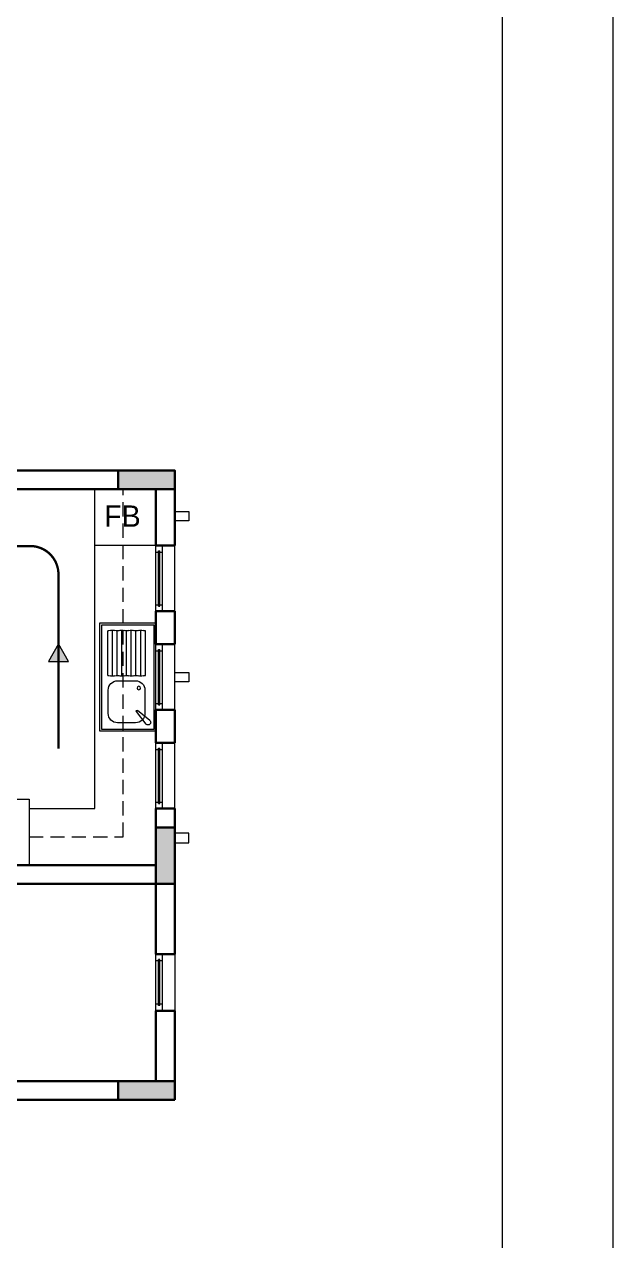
# Model space of a CAD drawing. Header units: millimetres. Extents: x -9083 to 924194, y -232449 to 321637.
# Drawn here: x 258951 to 263083, y -187824 to -179281 of the extents above; entities that cross this region are included whole.
import ezdxf

# ---------------------------------------------------------------- set-up
doc = ezdxf.new("R2010")
doc.units = ezdxf.units.MM
doc.header["$LTSCALE"] = 400
doc.header["$MEASUREMENT"] = 0
doc.linetypes.add('HIDDEN', pattern=[0.375, 0.25, -0.125])
doc.linetypes.add('PHANTOM2', pattern=[1.25, 0.625, -0.125, 0.125, -0.125, 0.125, -0.125])
doc.layers.get('0').update_dxf_attribs({"lineweight": 0, "true_color": 0xff1414})
doc.layers.get('Defpoints').update_dxf_attribs({"color": 8, "lineweight": 5})
doc.layers.add('ALARM', color=7, linetype='Continuous', lineweight=5, true_color=0xff0f0f)
doc.layers.add('TRAVEL DISTANCE', color=7, linetype='Continuous', lineweight=5, true_color=0xff0f0f)
for name, color, linetype, lineweight in [('COLUMNS HATCH', 1, 'Continuous', 5), ('FURNITURE', 1, 'Continuous', 5), ('HIDDEN', 237, 'HIDDEN', 0), ('PRO COLUMNS', 6, 'Continuous', 30), ('PROPOSED COLUMNS', 6, 'Continuous', 30), ('WALL ELEVATION', 3, 'Continuous', 9), ('WALL PROPOSED', 255, 'Continuous', 30), ('WINDOWS', 5, 'Continuous', 5)]:
    doc.layers.add(name, color=color, linetype=linetype, lineweight=lineweight)
doc.styles.get("Standard").update_dxf_attribs({"font": 'GOTHIC.TTF', "height": 220})

# ---------------------------------------------------------------- blocks, each defined once
blk = doc.blocks.new('A$C5226484c')
at = {"layer": 'TRAVEL DISTANCE', "transparency": 33554559}
h = blk.add_hatch(color=256, dxfattribs=at)
h.dxf.hatch_style = 1
h.paths.add_polyline_path([(0, -186), (107, 0), (-107, 0)])
at = {"layer": 'TRAVEL DISTANCE'}
blk.add_lwpolyline([(0, -186), (107, 0), (-107, 0)], close=True, dxfattribs=at)
blk = doc.blocks.new('A$C977231d2')
at = {"layer": 'Defpoints'}
blk.add_lwpolyline([(-120, 0), (-823, 0), (-823, 576), (-120, 576)], close=True, dxfattribs=at)
blk = doc.blocks.new('VILLA GROUND COLUMNS')
at = {"layer": 'COLUMNS HATCH', "ltscale": 300}
for points in [[(414118, 176535), (413518, 176535), (413518, 176735), (414118, 176735)], [(413918, 172335), (413918, 172935), (414118, 172935), (414118, 172335)], [(414118, 170035), (413518, 170035), (413518, 170235), (414118, 170235)]]:
    blk.add_hatch(color=256, dxfattribs=at).paths.add_polyline_path(points)
at = {"layer": 'PRO COLUMNS', "ltscale": 300}
for points in [[(414118, 176535), (414118, 176735), (413518, 176735), (413518, 176535)], [(413918, 172335), (414118, 172335), (414118, 172935), (413918, 172935)], [(414118, 170035), (414118, 170235), (413518, 170235), (413518, 170035)]]:
    blk.add_lwpolyline(points, close=True, dxfattribs=at)
blk = doc.blocks.new('WB3')
for p, q in [((0.11, 0.537), (0.216, 0.403)), ((0.071, 0.498), (0.205, 0.392)), ((0.433, 0.484), (0.186, 0.484)), ((0.582, 0.438), (1.072, 0.438)), ((0.591, 0.488), (1.064, 0.488)), ((0.086, 0.384), (0.086, 0.193)), ((0.533, 0.193), (0.533, 0.384)), ((0.582, 0.338), (1.072, 0.338)), ((0.591, 0.388), (1.064, 0.388)), ((0.591, 0.288), (1.064, 0.288)), ((0.582, 0.238), (1.072, 0.238)), ((0.582, 0.138), (1.072, 0.138)), ((0.591, 0.188), (1.064, 0.188)), ((0.186, 0.093), (0.433, 0.093)), ((0.591, 0.088), (1.064, 0.088))]:
    blk.add_line(p, q)
for points in [[(0, 0.6), (1.145, 0.6), (1.145, 0), (0, 0)], [(0.02, 0.58), (1.125, 0.58), (1.125, 0.02), (0.02, 0.02)]]:
    blk.add_lwpolyline(points, close=True)
blk.add_circle((0.456, 0.418), 0.0187)
for centre, radius, start, end in [((0.09, 0.517), 0.0276, 31.5715, 238.4285), ((0.186, 0.384), 0.1, 90, 180), ((0.21, 0.398), 0.00762, 225, 45), ((0.433, 0.384), 0.1, 0, 90), ((0.628, 0.445), 0.046, 154.8687, 187.8764), ((0.628, 0.432), 0.046, 172.1236, 205.1313), ((0.516, 0.489), 0.0745, 340.1407, 359.1376), ((0.516, 0.387), 0.0745, 0.8624, 19.8593), ((1.138, 0.489), 0.0745, 180.8624, 199.8593), ((1.138, 0.387), 0.0745, 160.1407, 179.1376), ((1.026, 0.445), 0.046, 352.1236, 25.1313), ((1.026, 0.432), 0.046, 334.8687, 7.8764), ((0.628, 0.345), 0.046, 154.8687, 187.8764), ((0.628, 0.332), 0.046, 172.1236, 205.1313), ((0.628, 0.245), 0.046, 154.8687, 187.8764), ((0.516, 0.389), 0.0745, 340.1407, 359.1376), ((0.516, 0.287), 0.0745, 0.8624, 19.8593), ((0.516, 0.289), 0.0745, 340.1407, 359.1376), ((1.138, 0.389), 0.0745, 180.8624, 199.8593), ((1.138, 0.287), 0.0745, 160.1407, 179.1376), ((1.138, 0.289), 0.0745, 180.8624, 199.8593), ((1.026, 0.345), 0.046, 352.1236, 25.1313), ((1.026, 0.332), 0.046, 334.8687, 7.8764), ((1.026, 0.245), 0.046, 352.1236, 25.1313), ((0.186, 0.193), 0.1, 180, 270), ((0.433, 0.193), 0.1, 270, 360), ((0.628, 0.232), 0.046, 172.1236, 205.1313), ((0.628, 0.145), 0.046, 154.8687, 187.8764), ((0.628, 0.132), 0.046, 172.1236, 205.1313), ((0.516, 0.187), 0.0745, 0.8624, 19.8593), ((0.516, 0.189), 0.0745, 340.1407, 359.1376), ((1.138, 0.187), 0.0745, 160.1407, 179.1376), ((1.138, 0.189), 0.0745, 180.8624, 199.8593), ((1.026, 0.232), 0.046, 334.8687, 7.8764), ((1.026, 0.145), 0.046, 352.1236, 25.1313), ((1.026, 0.132), 0.046, 334.8687, 7.8764), ((0.516, 0.087), 0.0745, 0.8624, 19.8593), ((1.138, 0.087), 0.0745, 160.1407, 179.1376)]:
    blk.add_arc(centre, radius, start, end)

msp = doc.modelspace()

# ---------------------------------------------------------------- linework, layer by layer
at = {"layer": 'ALARM', "lineweight": 0}
msp.add_lwpolyline([(259875.3367, -182941.65955), (259446.3367, -182941.65955), (259446.3367, -182545.65955), (259875.3367, -182545.65955)], close=True, dxfattribs=at)
at = {"layer": 'Defpoints', "lineweight": 0}
msp.add_lwpolyline([(242576.74025, -193438.87872), (262308.89268, -193438.87872), (262308.89268, -176373.53188), (242576.74025, -176373.53188)], close=True, dxfattribs=at)
at = {"layer": 'FURNITURE', "lineweight": 0}
for p, q in [((259446.3367, -184789.65955), (259446.3367, -182545.65955)), ((258984.3367, -184789.65955), (259446.3367, -184789.65955))]:
    msp.add_line(p, q, dxfattribs=at)
msp.add_lwpolyline([(258258.3367, -185185.65955), (258258.3367, -184723.65955), (258984.3367, -184723.65955), (258984.3367, -185185.65955)], dxfattribs=at)
at = {"layer": 'HIDDEN', "lineweight": 0}
for p, q in [((259644.3367, -184987.65955), (259644.3367, -182545.65955)), ((258984.3367, -184987.65955), (259644.3367, -184987.65955))]:
    msp.add_line(p, q, dxfattribs=at)
at = {"layer": 'TRAVEL DISTANCE', "linetype": 'PHANTOM2', "lineweight": 0, "const_width": 16.5}
msp.add_lwpolyline([(259190.93584, -184367.57035), (259190.93584, -183143.29165, 0.4142135624), (258992.93584, -182945.29165), (255737.84796, -182945.29165, -0.4138844347), (255539.84809, -182747.51417), (255538.5817, -180158.72087)], format="xyb", dxfattribs=at)
at = {"layer": 'WALL ELEVATION', "linetype": 'Continuous', "lineweight": 0}
for p, q in [((260007.3367, -182768.40955), (260007.3367, -182702.40955)), ((260007.3367, -182702.40955), (260106.3367, -182702.40955)), ((260106.3367, -182702.40955), (260106.3367, -182768.40955)), ((260106.3367, -182768.40955), (260007.3367, -182768.40955)), ((260007.3367, -183403.65955), (260007.3367, -182941.65955)), ((260007.3367, -184096.65955), (260007.3367, -183634.65955)), ((260007.3367, -184789.65955), (260007.3367, -184327.65955)), ((260007.3367, -185812.65955), (260007.3367, -186208.65955))]:
    msp.add_line(p, q, dxfattribs=at)
at = {"layer": 'WALL ELEVATION', "linetype": 'Continuous', "lineweight": 0, "flags": 128}
for points in [[(260106.3367, -183832.65955), (260106.3367, -183898.65955), (260007.3367, -183898.65955), (260007.3367, -183832.65955), (260106.3367, -183832.65955)], [(260106.3367, -185028.90955), (260106.3367, -184962.90955), (260007.3367, -184962.90955), (260007.3367, -185028.90955), (260106.3367, -185028.90955)]]:
    msp.add_lwpolyline(points, dxfattribs=at)
at = {"layer": 'WALL PROPOSED'}
for p, q in [((258852.3367, -182413.65955), (260007.3367, -182413.65955)), ((260007.3367, -182941.65955), (260007.3367, -182413.65955)), ((256080.3367, -182545.65955), (259875.3367, -182545.65955)), ((259875.3367, -182941.65955), (259875.3367, -182545.65955)), ((260007.3367, -182941.65955), (259875.3367, -182941.65955)), ((259875.3367, -183634.65955), (259875.3367, -183403.65955)), ((260007.3367, -183403.65955), (259875.3367, -183403.65955)), ((260007.3367, -183634.65955), (260007.3367, -183403.65955)), ((260007.3367, -183634.65955), (259875.3367, -183634.65955)), ((259875.3367, -184327.65955), (259875.3367, -184096.65955)), ((260007.3367, -184096.65955), (259875.3367, -184096.65955)), ((260007.3367, -184327.65955), (260007.3367, -184096.65955)), ((260007.3367, -184327.65955), (259875.3367, -184327.65955)), ((259875.3367, -185185.65955), (259875.3367, -184789.65955)), ((260007.3367, -184789.65955), (259875.3367, -184789.65955)), ((260007.3367, -185383.65955), (260007.3367, -184789.65955)), ((256839.3367, -185185.65955), (259875.3367, -185185.65955)), ((257367.3367, -185317.65955), (259875.3367, -185317.65955)), ((259875.3367, -185812.65955), (259875.3367, -185317.65955)), ((260007.3367, -185812.65955), (260007.3367, -185383.65955)), ((259875.3367, -185812.65955), (260007.3367, -185812.65955)), ((259875.3367, -186703.65955), (259875.3367, -186208.65955)), ((259875.3367, -186208.65955), (260007.3367, -186208.65955)), ((260007.3367, -186835.65955), (260007.3367, -186208.65955)), ((257367.3367, -186703.65955), (259875.3367, -186703.65955)), ((257235.3367, -186835.65955), (260007.3367, -186835.65955))]:
    msp.add_line(p, q, dxfattribs=at)
at = {"layer": 'WINDOWS', "lineweight": 0}
for p, q in [((259875.3367, -183403.65955), (259875.3367, -182941.65955)), ((259875.3367, -182941.65955), (259921.5367, -182941.65955)), ((259875.3367, -182987.85955), (259893.4867, -182987.85955)), ((259893.4867, -182977.95955), (259903.3867, -182977.95955)), ((259893.4867, -183367.35955), (259893.4867, -182977.95955)), ((259903.3867, -183367.35955), (259903.3867, -182977.95955)), ((259903.3867, -182987.85955), (259921.5367, -182987.85955)), ((259921.5367, -183403.65955), (259921.5367, -182941.65955)), ((259875.3367, -183357.45955), (259893.4867, -183357.45955)), ((259875.3367, -183403.65955), (259921.5367, -183403.65955)), ((259893.4867, -183367.35955), (259903.3867, -183367.35955)), ((259903.3867, -183357.45955), (259921.5367, -183357.45955)), ((259875.3367, -184096.65955), (259875.3367, -183634.65955)), ((259875.3367, -183634.65955), (259921.5367, -183634.65955)), ((259893.4867, -183670.95955), (259903.3867, -183670.95955)), ((259893.4867, -184060.35955), (259893.4867, -183670.95955)), ((259903.3867, -184060.35955), (259903.3867, -183670.95955)), ((259921.5367, -184096.65955), (259921.5367, -183634.65955)), ((259875.3367, -183680.85955), (259893.4867, -183680.85955)), ((259903.3867, -183680.85955), (259921.5367, -183680.85955)), ((259875.3367, -184050.45955), (259893.4867, -184050.45955)), ((259875.3367, -184096.65955), (259921.5367, -184096.65955)), ((259893.4867, -184060.35955), (259903.3867, -184060.35955)), ((259903.3867, -184050.45955), (259921.5367, -184050.45955)), ((259875.3367, -184789.65955), (259875.3367, -184327.65955)), ((259875.3367, -184327.65955), (259921.5367, -184327.65955)), ((259921.5367, -184789.65955), (259921.5367, -184327.65955)), ((259875.3367, -184373.85955), (259893.4867, -184373.85955)), ((259893.4867, -184363.95955), (259903.3867, -184363.95955)), ((259893.4867, -184753.35955), (259893.4867, -184363.95955)), ((259903.3867, -184753.35955), (259903.3867, -184363.95955)), ((259903.3867, -184373.85955), (259921.5367, -184373.85955)), ((259875.3367, -184743.45955), (259893.4867, -184743.45955)), ((259893.4867, -184753.35955), (259903.3867, -184753.35955)), ((259903.3867, -184743.45955), (259921.5367, -184743.45955)), ((259875.3367, -184789.65955), (259921.5367, -184789.65955)), ((259875.3367, -186208.65955), (259875.3367, -185812.65955)), ((259921.5367, -185812.65955), (259875.3367, -185812.65955)), ((259893.4867, -185858.85955), (259875.3367, -185858.85955)), ((259903.3867, -185848.95955), (259893.4867, -185848.95955)), ((259893.4867, -186172.35955), (259893.4867, -185848.95955)), ((259903.3867, -186172.35955), (259903.3867, -185848.95955)), ((259921.5367, -185858.85955), (259903.3867, -185858.85955)), ((259921.5367, -186208.65955), (259921.5367, -185812.65955)), ((259893.4867, -186162.45955), (259875.3367, -186162.45955)), ((259921.5367, -186208.65955), (259875.3367, -186208.65955)), ((259903.3867, -186172.35955), (259893.4867, -186172.35955)), ((259921.5367, -186162.45955), (259903.3867, -186162.45955))]:
    msp.add_line(p, q, dxfattribs=at)

# ---------------------------------------------------------------- block references
at = {"layer": 'Defpoints', "lineweight": 0, "xscale": 100, "yscale": 100, "zscale": 100}
msp.add_blockref('A$C977231d2', (275083.38915, -232449.41425), dxfattribs=at)
at = {"layer": 'FURNITURE', "lineweight": 0, "xscale": -660, "yscale": 660, "zscale": 660, "rotation": 270}
msp.add_blockref('WB3', (259479.3367, -184243.47335), dxfattribs=at)
at = {"layer": 'PROPOSED COLUMNS', "lineweight": 0, "xscale": 0.66, "yscale": 0.66, "zscale": 0.66}
msp.add_blockref('VILLA GROUND COLUMNS', (-13310.60573, -299058.68598), dxfattribs=at)
at = {"layer": 'TRAVEL DISTANCE', "lineweight": 0, "xscale": 0.66, "yscale": 0.66, "zscale": 0.66, "rotation": 180}
msp.add_blockref('A$C5226484c', (259190.93584, -183755.431), dxfattribs=at)

# ---------------------------------------------------------------- texts
at = {"layer": 'ALARM', "lineweight": 0, "insert": (259640.21021, -182660.21779), "char_height": 150, "width": 2774.0642767, "attachment_point": 2}
msp.add_mtext('FB', dxfattribs=at)

doc.saveas('drawing.dxf')
